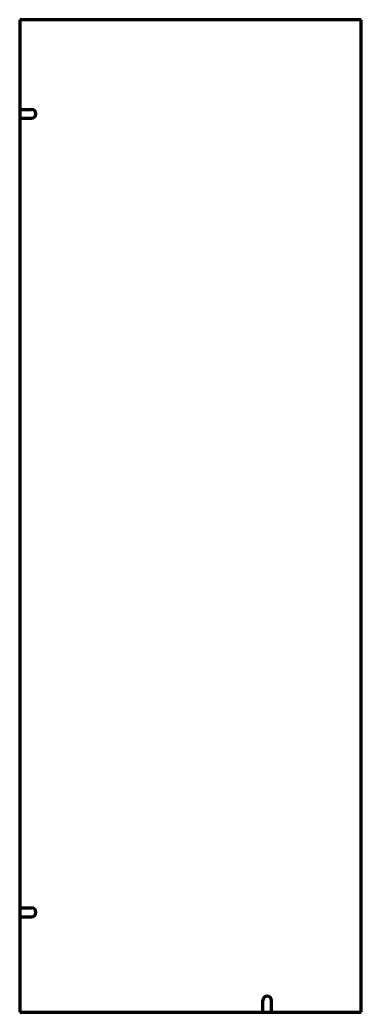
# Model space of a CAD drawing. Header units: inches. Extents: x 0 to 29.1, y 0 to 84.5.
import ezdxf

# ---------------------------------------------------------------- set-up
doc = ezdxf.new("R2010")
doc.units = ezdxf.units.IN
doc.header["$MEASUREMENT"] = 0
doc.layers.add('1', color=7, linetype='Continuous')

msp = doc.modelspace()

# ---------------------------------------------------------------- linework, layer by layer
at = {"color": 7, "lineweight": 90}
for p, q in [((0, 84.5), (0, 0)), ((29.0625, 84.5), (0, 84.5)), ((29.0625, 0), (29.0625, 84.5)), ((0, 0), (29.0625, 0))]:
    msp.add_line(p, q, dxfattribs=at)
at = {"layer": '1', "color": 7, "lineweight": 90}
for p, q in [((0, 76.875), (1, 76.875)), ((0, 76.125), (1, 76.125)), ((0, 8.875), (1, 8.875)), ((0, 8.125), (1, 8.125)), ((20.6875, 0), (20.6875, 1)), ((21.4375, 0), (21.4375, 1))]:
    msp.add_line(p, q, dxfattribs=at)
for centre, start, end in [((1, 76.5), 270, 450), ((1, 8.5), 270, 450), ((21.0625, 1), 0, 180)]:
    msp.add_arc(centre, 0.375, start, end, dxfattribs=at)

doc.saveas('drawing.dxf')
